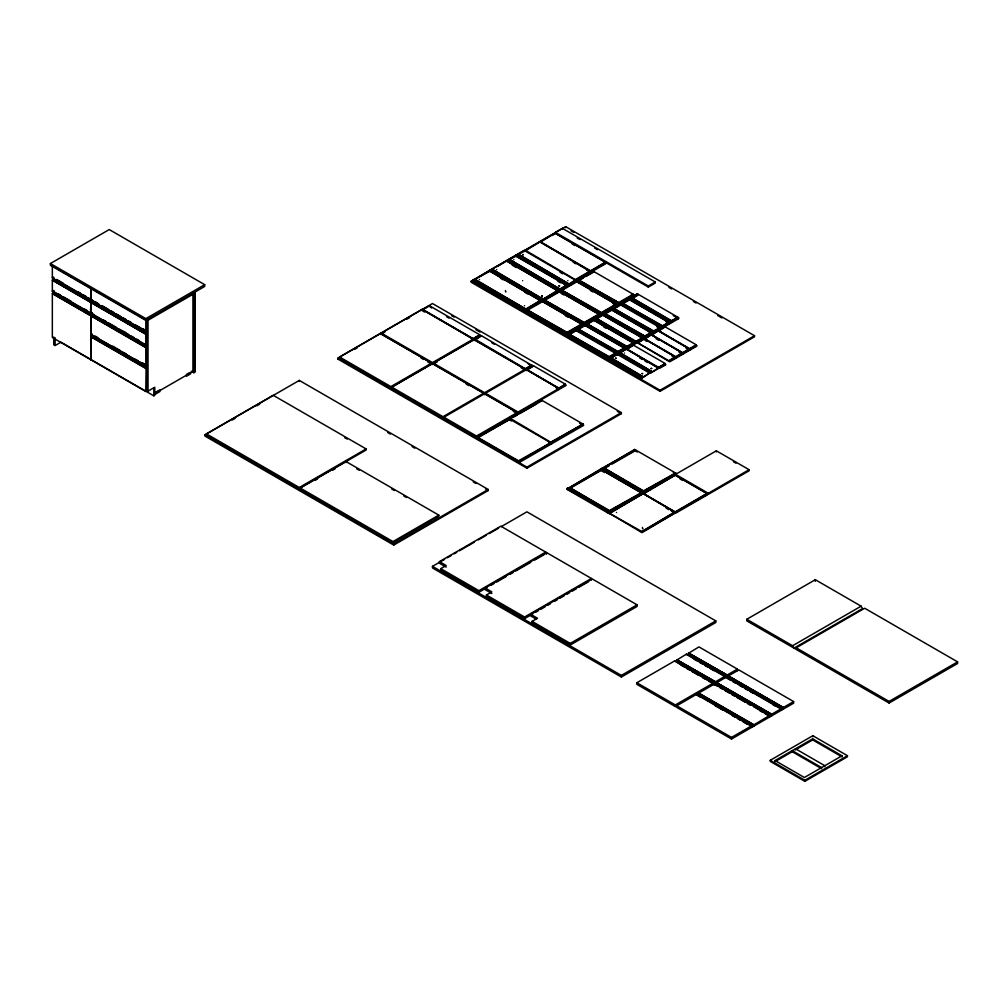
<?xml version="1.0" encoding="UTF-8"?>
<svg xmlns="http://www.w3.org/2000/svg" width="1008" height="1008" viewBox="0 0 1008 1008"><rect width="100%" height="100%" fill="white"/><g stroke="black" fill="none" stroke-linecap="round" stroke-linejoin="round"><path stroke-width="1.5" d="M541.687 296.881L542.342 296.869M643.054 528.671L642.424 528.683M674.478 661.387L674.944 660.757L713.286 683.399L708.977 681.295M686.171 654.633L686.637 654.003L725.105 676.217L724.651 677.741L727.436 676.129L727.436 675.234L688.615 653.222L698.947 646.897L737.415 669.11L737.415 670.723M696.314 694.814L696.78 694.184L751.59 725.836L751.124 727.36L753.908 725.747L753.908 724.853L698.632 693.113L753.908 724.853M714.344 685.289L714.811 683.777L769.621 715.415L769.167 716.94L771.952 715.327L771.952 714.433L716.675 682.706L771.952 714.433M726.037 677.653L726.503 677.023L781.313 708.674L780.847 710.186L783.644 708.586L783.644 707.692L728.356 675.952L783.644 707.692M506.054 291.816L505.449 291.829M92.61 303.458L146.084 334.328L146.866 333.875L146.866 330.662L145.782 331.821L52.34 277.868L52.643 277.162M137.756 315.126L145.782 319.75L147.168 318.956L147.168 390.65L145.782 391.457L52.34 337.504L52.34 293.517L146.084 347.823L146.866 347.382L146.866 344.156L145.782 345.328L52.34 291.375L52.643 290.657M91.274 299.855L90.972 288.112M93.946 314.509C87.772 314.723 92.005 304.429 91.274 302.677M90.972 334.505L146.084 365.828L90.972 334.505L90.972 315.819L92.056 315.731L92.358 313.047M50.4 263.529L109.242 229.559L204.7 284.672L204.7 286.461L145.858 320.431L50.4 265.318L50.4 263.529L145.858 318.641L204.7 284.672M52.34 291.375L52.34 280.022L53.424 279.934L146.866 333.875M53.726 290.745L53.424 293.429L146.866 347.382M53.424 293.429L52.643 293.492M52.643 280.375L91.123 302.589L92.056 302.236L92.056 299.729M92.207 312.959L91.892 315.643L90.808 315.731L90.808 359.717M95.067 316.046L94.601 316.852M53.726 336.987L53.726 344.736L55.125 345.542L60.518 342.43M146.084 365.828L146.866 364.984L146.866 368.21L92.056 336.559L90.972 336.647L90.972 359.806M193.864 293.605L195.25 292.799L195.25 371.914L193.864 372.721L191.167 371.171M193.864 293.782L148.025 320.242L146.626 319.448M147.168 331.015L142.859 328.885M147.168 331.204L140.742 328.016M147.168 365.35L142.859 363.208M147.168 365.526L142.859 363.384M92.61 337.781L146.084 368.651L146.866 368.21M146.626 390.335L148.025 391.142L154.766 387.248L154.766 395.3L153.833 395.829L60.934 342.191M158.848 390.386L155.648 392.238L155.648 394.027L159.907 391.558L159.907 389.781M189.655 372.595L186.467 374.447L186.467 376.236L190.726 373.779M154.766 393.511L193.864 370.931M206.401 433.868L273.218 395.3L366.118 448.938L366.118 450.009L299.3 488.578L206.401 434.939L206.401 433.868L299.3 487.507L366.118 448.938M339.557 356.983L380.356 333.434L431.689 363.069L431.689 364.14L390.89 387.702L339.557 358.067L339.557 356.983L390.89 386.618L431.689 363.069M381.137 332.993L421.936 309.431L473.269 339.066L473.269 340.137L432.47 363.699L381.137 334.064L381.137 332.993L432.47 362.615L473.269 339.066M475.121 279.796L472.727 280.64L473.735 279.531L525.055 309.695L500.069 295.281M474.655 278.989L525.987 309.166L474.655 279.531L489.132 270.635L540.464 300.8L523.593 310.552L473.193 280.917M491.841 269.073L543.173 299.237L491.841 269.073L506.318 260.707L557.651 290.884L540.779 300.623L490.379 271.53L489.913 270.182L490.921 269.602L542.241 299.779L492.748 271.202M509.027 259.144L560.36 289.321L509.027 259.144L515.227 255.566L566.559 285.201L557.966 290.707L507.566 261.601L507.1 260.266L508.108 259.686L559.427 289.85L554.879 287.23M566.861 285.566L575.455 280.06L566.861 285.566L516.461 256.46L515.995 255.125L517.003 254.545L568.336 284.71L544.711 271.076M517.936 254.003L569.268 284.18L517.936 254.003L524.135 250.425L576.236 280.69L580.18 278.41M555.408 232.369L562.376 228.35L655.276 281.988L655.276 283.059L648.308 287.078L555.408 233.44L555.408 232.369L648.308 286.007L655.276 281.988M204.851 434.939L299.3 380.407L488.212 489.472L488.212 490.543L393.75 545.076L204.851 436.01L204.851 434.939L393.75 544.005L488.212 489.472M338.008 358.067L432.47 303.534L621.369 412.6L621.369 413.671L526.919 468.203L338.008 359.138L338.008 358.067L526.919 467.12L621.369 412.6M471.177 281.182L565.627 226.649L754.526 335.714L754.526 336.785L660.076 391.318L471.177 282.253L471.177 281.182L660.076 390.247L754.526 335.714M422.705 309.519L429.37 305.676L479.77 334.769L473.571 338.89L422.705 309.519L472.689 338.915M472.727 280.64L473.735 280.06L497.347 293.706M475.978 278.762L489.598 271.442M489.913 270.724L492.307 269.879M491.841 269.602L494.474 268.09M497.108 266.566L505.008 262.004M507.1 260.795L509.494 259.951M509.027 259.686L515.693 256.372M515.995 255.654L518.402 254.81M517.936 254.545L524.588 251.231M524.903 250.526L539.847 241.895L590.247 271.53L575.77 279.884L525.37 250.249L524.903 251.055L539.847 241.895M540.149 241.718L555.093 233.087L605.493 262.181L591.016 271.076L540.149 241.718L591.482 271.883L605.959 263.529L605.493 262.723M232.306 419.983L235.04 418.408M256.851 405.821L259.573 404.246M354.526 349.423L357.235 347.861M382.498 333.27L385.22 331.708M406.98 319.145L409.702 317.57M422.705 310.061L429.37 305.676M541.472 241.492L555.093 233.087M338.008 359.138L340.717 357.575M552.132 235.519L554.828 233.957M473.193 281.446L475.713 279.997M473.571 338.348L479.77 334.769M575.77 279.355L590.247 270.988M591.016 270.547L605.493 262.181M523.593 310.552L540.464 300.271M540.779 300.623L557.651 290.342M557.966 290.707L559.894 289.044M560.36 288.779L566.559 285.201M473.571 338.89L480.236 335.576L474.037 339.696M575.77 279.884L590.713 272.336L586.656 269.993M591.016 271.076L605.959 262.987M526.138 369.772L474.818 340.137L475.272 339.331L525.672 368.966L531.871 365.387L532.337 366.194L442.991 417.778L391.658 388.143L391.658 387.072L432.47 363.51L483.79 393.145L483.79 394.229M437.321 361.784L433.238 364.14L433.238 363.069L474.037 339.507L525.37 369.142L525.37 370.226L521.312 367.882M678.119 317.344L671.454 320.645L632.054 297.902L671.454 321.187L678.586 317.608L678.586 318.679L670.446 323.379L629.181 299.552L629.181 298.481L630.113 299.552L638.24 294.865L637.321 293.782L566.093 335.084L524.828 311.258L524.828 310.187L525.836 309.607L526.302 310.414L525.836 309.607M542.165 301.253L526.756 309.607L541.233 300.712L582.498 324.538L582.498 325.609M542.014 300.271L583.279 324.097L583.279 325.168L542.014 301.342L542.014 300.271L543.022 299.691L543.488 300.497L543.022 299.691M631.399 294.311L634.07 295.848L634.07 294.764L593.725 271.48L544.408 299.956L543.955 299.149L558.432 290.795L559.352 291.866L544.874 300.22L584.287 322.434L598.765 314.08L599.684 315.693M559.352 291.866L559.201 290.342L560.209 289.762L560.675 290.569L560.209 289.762M576.072 281.131L561.141 289.762L575.618 280.867L576.072 281.673M612.889 303.458L616.883 305.764L615.951 304.151L601.474 312.518L562.061 290.304L576.538 281.938L576.387 280.426L577.395 279.846L577.861 280.64L577.395 279.846M593.258 271.215L578.327 279.846L592.805 270.95L593.725 271.48M582.813 276.885L589.39 273.092M474.818 339.608L481.471 335.752L531.871 365.387M524.828 310.187L526.756 309.607M526.756 309.078L541.699 300.989M542.48 300.535L543.955 299.691M543.955 299.149L558.886 291.06M559.201 290.342L561.141 289.762M576.387 280.426L578.327 279.846M474.818 340.137L481.471 335.752M525.294 310.464L526.756 310.149L566.168 333.434L528.116 311.472M542.48 301.077L543.955 300.22L583.355 323.505M525.294 310.993L526.756 310.149M581.578 323.996L567.101 332.363L527.688 310.149L542.165 301.783M542.947 301.342L543.955 300.22M559.667 290.619L560.133 291.413L561.141 290.304L600.541 313.589M576.853 280.69L586.48 285.617M633.137 294.235L618.66 302.589L579.247 280.375L583.204 278.095M585.837 276.583L593.725 272.021M525.76 311.258L565.16 333.484L566.168 332.892M582.347 323.555L583.355 322.976M560.133 291.413L599.533 313.627L600.541 313.047M577.319 281.497L617.728 303.66L589.189 287.192M565.16 333.484L566.635 333.169L567.101 333.976L566.635 333.169M527.688 310.149L567.101 332.892L582.044 324.274M582.813 323.82L583.821 323.24L584.287 324.047L583.821 323.24M544.874 300.22L584.287 322.976L599.231 314.345M599.533 313.627L599.999 314.433L601.007 313.324L601.474 314.131L601.007 313.324M562.061 290.304L601.474 313.047L616.417 304.429M616.72 303.71L617.186 304.517L618.194 303.395L618.66 304.202L618.194 303.395M634.07 294.764L619.126 303.395L633.604 294.5M565.16 334.013L567.101 333.434M567.101 333.976L568.021 333.434L567.567 332.627L582.498 324.538M582.813 324.362L584.287 323.505M584.287 324.047L585.207 323.505L584.753 322.711L599.684 314.622M599.999 313.904L601.474 313.589M601.474 314.131L602.406 313.589L601.94 312.782L616.883 304.693M617.186 303.975L618.66 303.66M300.082 487.948L345.908 461.488L438.808 515.126L438.808 516.197L392.981 542.669L300.082 489.031L300.082 487.948L392.981 541.586L438.808 515.126M618.66 304.202L619.592 303.66M314.899 480.463L317.596 478.913M332.426 470.345L335.122 468.796M610.067 357.172L616.253 353.594L616.253 354.665L608.126 359.365L566.861 335.538L566.861 334.467L569.268 334.152L575.921 330.309M568.802 333.875L575.455 330.032L575.921 330.838L575.77 329.326L578.164 329.011L584.829 325.168L625.162 348.453L625.162 349.524L617.035 354.224M577.697 328.747L584.829 325.168M585.131 324.45L593.725 320.027L634.07 343.312L634.07 344.383L625.93 349.083L584.665 325.256L584.665 324.185L626.018 346.891L586.606 324.135L585.131 324.992M586.606 323.606L593.725 320.027M642.499 337.907L635.846 341.208L596.434 318.465L635.846 341.75L642.965 338.171L642.965 339.242L634.838 343.942L593.573 320.116L593.573 319.045L595.98 318.73L620.437 304.605M595.514 318.465L602.167 314.622L642.033 337.63M602.948 314.168L611.075 309.481L651.874 333.031L651.874 334.102L643.747 338.801L602.482 314.975L602.482 313.904L603.401 314.975L604.409 314.395L643.822 337.138L604.409 314.395M651.319 332.892L611.377 309.834L611.377 308.763L613.784 308.448L619.97 304.34L620.437 305.134L614.25 308.713L653.65 330.926L660.316 327.625L653.65 331.468L614.25 308.713M620.437 305.134L620.285 303.622L622.679 303.307L629.345 299.464L669.677 322.749L669.677 323.82L661.55 328.52L620.285 304.693M622.213 303.043L629.345 299.464M629.647 298.746L637.787 294.059M567.328 334.732L568.802 334.417L608.202 357.701L589.189 346.727M576.236 329.591L577.697 329.276L617.11 352.561L579.058 330.599M594.04 319.851L595.514 318.994L634.914 342.279L594.04 319.309M620.752 303.887L622.213 303.572L661.626 326.869L657.544 324.513M569.734 334.417L609.134 357.172L615.8 353.858L615.334 353.052L609.134 356.63L569.734 334.417L574.686 331.556M576.236 330.12L577.697 329.276M624.229 347.911L618.043 351.49L578.63 329.276L584.829 325.697M633.137 342.77L626.938 346.349L587.538 324.135L593.725 320.557M596.434 318.994L602.633 315.416M650.941 332.489L644.755 336.067L605.342 313.853L611.541 310.275M611.843 309.028L640.496 324.941M620.752 304.429L622.213 304.114L630.378 308.813M668.745 322.22L662.558 325.786L623.146 303.572L629.345 300.006M632.054 298.431L637.006 295.571M525.672 368.437L531.871 364.858M391.658 387.072L442.991 416.707L483.79 393.145M433.238 363.069L484.571 392.704L525.37 369.142M525.672 368.966L532.337 365.665M526.919 369.684L533.572 365.841L565.4 384.212L559.201 388.319L526.919 369.684L559.667 389.126L565.853 385.547L565.4 384.741M526.919 370.226L533.572 365.841M567.328 335.261L607.194 357.752L608.202 357.172M576.702 330.397L616.102 352.611L617.11 352.031M585.598 325.256L625.01 347.47L626.018 346.891M594.506 320.116L633.906 342.329L634.914 341.75M603.401 314.975L642.814 337.189L643.822 336.609M612.31 309.834L652.718 331.997L643.205 326.516M621.218 304.693L660.618 326.907L661.626 326.327M630.113 299.011L670.534 321.728L659.66 315.441M607.194 357.752L608.668 357.437L609.134 358.243L608.668 357.437M616.102 352.611L617.576 352.296L618.043 353.102L617.576 352.296M578.63 329.276L618.043 352.031L624.695 348.188M625.01 347.47L626.472 347.155L626.938 347.962L626.472 347.155M587.538 324.135L626.938 346.891L633.604 343.048M633.906 342.329L635.38 342.014L635.846 342.821L635.38 342.014M642.814 337.189L644.288 336.874L644.755 337.68L644.288 336.874M645.208 336.344L645.674 337.138L645.208 336.344L651.407 332.766M651.71 332.048L652.176 332.854L653.184 331.733L653.65 332.539L653.184 331.733M660.618 326.907L662.092 326.592L662.558 327.398L662.092 326.592M623.146 303.572L662.558 326.327L669.211 322.484M669.526 321.766L670.988 321.451L671.454 322.258L670.988 321.451M607.194 358.281L609.134 357.701M616.102 353.14L618.043 352.561M618.043 353.102L618.962 352.561L618.509 351.754L625.162 348.453M625.01 347.999L626.938 347.42M626.938 347.962L627.871 347.42L627.404 346.613L634.07 343.312M633.906 342.871L635.846 342.279M635.846 342.821L636.779 342.279L636.313 341.485L642.965 338.171M642.814 337.73L644.755 337.138M645.208 336.874L651.874 333.031M652.176 332.854L653.65 331.997M653.65 332.539L654.583 331.997L654.116 331.204L660.769 327.89L660.769 328.961L652.642 333.661L652.176 332.312M660.618 327.449L662.558 326.869M662.558 327.398L663.478 326.869L663.025 326.063L669.677 322.749M669.526 322.308L671.454 321.728M671.454 322.258L672.386 321.728L671.92 320.922L678.586 317.608M609.134 358.243L610.067 357.701M644.755 337.68L645.674 337.138M611.302 358.42L608.908 359.264L609.916 358.155L642.197 377.332M610.835 357.613L643.583 377.055L610.835 358.155L617.035 354.035M620.21 353.279L617.803 354.123L618.811 353.014L651.092 372.191M619.744 352.472L652.491 371.914L619.744 353.014L625.93 348.894L658.678 368.348L650.084 373.3L575.77 330.397M559.201 387.79L565.4 384.212M608.908 359.264L609.916 358.684L614.351 361.255M612.083 357.437L617.035 354.577L617.501 355.383M617.803 354.123L618.811 353.543L649.769 371.423M619.744 353.014L625.93 349.436L625.477 348.277M626.711 348.995L633.364 345.139L665.192 363.51L658.993 367.63L626.711 348.995L659.459 368.437L665.645 364.858L665.192 364.052M637.547 342.733L644.2 338.89L675.41 356.895L669.211 361.015L637.547 342.733L669.677 361.822L675.877 358.243L675.41 357.437M644.515 338.713L651.168 334.87L682.378 352.876L676.179 356.983L644.515 338.713L676.645 357.79L682.844 354.224L682.378 353.417M651.483 334.681L658.136 330.838L689.346 348.856L683.147 352.964L651.483 334.681L683.613 353.77L689.812 350.192L689.346 349.385M658.451 330.662L665.104 326.819L696.314 344.837L690.115 348.944L658.451 330.662L690.581 349.751L696.78 346.172L696.314 345.366M476.519 436.061L517.318 412.499L517.318 413.582L476.519 437.132L443.772 418.219L443.772 417.148L476.519 436.061L476.519 437.132M518.087 412.058L558.886 388.496L558.886 389.579L518.087 413.129L485.339 394.229L485.339 393.145L518.087 412.058L518.087 413.129M626.711 349.524L633.364 345.139M637.547 343.262L644.2 338.89M644.515 339.242L651.168 334.87M651.483 335.223L658.136 330.838M658.451 331.204L665.104 326.819M559.201 388.319L565.853 385.018M609.374 359.541L612.083 358.508M477.754 437.308L519.41 461.362L551.3 442.94L551.3 444.011L519.876 462.168L477.288 437.585L477.288 436.502L508.725 418.358L509.657 419.429L477.754 437.308L509.191 418.622M510.426 418.446L551.149 442.499L583.04 424.078L583.506 425.426L552.082 443.57L509.494 418.988L509.494 417.917L540.931 399.76L541.863 400.844L509.96 418.711L541.397 400.037M478.22 437.585L509.657 419.429M514.357 416.72L516.978 415.208M519.599 413.696L536.621 403.868M669.211 360.473L675.41 356.895M676.179 356.454L682.378 352.876M683.147 352.435L689.346 348.856M690.115 348.403L696.314 344.837M658.993 367.088L665.192 363.51M669.211 361.015L675.877 357.701M676.179 356.983L682.844 353.682M683.147 352.964L689.812 349.663M690.115 348.944L696.78 345.631M641.189 378.441L649.782 372.947L641.189 378.441L609.374 360.07M650.084 373.3L658.678 367.807M658.993 367.63L665.645 364.316M518.944 460.555L550.834 442.676L519.41 461.362M551.149 441.958L583.04 424.078M551.149 442.499L583.506 424.343M446.166 567.113L439.438 563.22L439.438 561.62L500.825 526.176L545.731 552.094L545.731 553.707M641.34 492.685L609.449 510.565L570.037 487.822L609.449 511.106L641.806 492.962L641.806 494.033L608.441 513.299L567.176 489.472L567.176 488.401L568.184 487.822L568.651 488.628L568.184 487.822M601.007 469.4L569.104 487.822L600.541 469.136L640.874 492.421M675.486 472.979L643.583 490.858L604.183 468.103L643.583 491.4L675.952 473.243L675.952 474.327L642.575 493.58L601.31 469.766L601.31 468.695L602.318 468.103L602.784 468.909L602.318 468.103M635.607 449.959L603.25 468.103L634.687 449.429L675.02 472.714M501.278 526.63L526.919 511.825L715.819 620.89L715.819 622.49L621.369 677.023L432.47 567.958L432.47 566.357L444.604 559.339M447.313 557.789L451.357 555.446M454.054 553.883L456.75 552.334M459.446 550.771L474.289 542.203M478.346 539.872L486.436 535.198M489.132 533.635L498.582 528.179M567.176 488.401L569.104 487.822M601.31 468.695L603.25 468.103M603.25 467.573L635.153 449.694M567.176 489.472L601.474 469.678M601.776 468.959L603.25 468.644L642.663 491.929M567.643 488.666L573.187 491.249M570.037 488.351L601.474 470.207M604.183 468.644L609.424 465.62M612.032 464.108L635.607 450.5M487.103 587.551L478.913 592.276L440.748 570.238L440.748 568.638L446.166 565.501L439.438 561.62M568.109 489.472L608.517 511.648L588.13 499.88M601.776 469.489L641.655 491.98L642.663 491.4M607.509 511.686L608.983 511.371L609.449 512.177L608.983 511.371M641.655 491.98L642.121 492.786L643.117 491.665L643.583 492.471L643.117 491.665M607.509 512.228L609.449 511.648M609.449 512.177L610.369 511.648L609.916 510.842L641.806 492.962M642.121 492.786L643.583 491.929M643.583 492.471L644.515 491.929L644.049 491.123L675.952 473.243M675.562 474.365L716.36 450.815L749.108 469.715L749.108 470.786L708.309 494.348L675.562 475.436L675.562 474.365L708.309 493.277L749.108 469.715M642.499 531.266L642.965 532.073L641.957 532.652L609.21 513.211L643.041 493.681L674.869 512.051L641.491 531.846L674.869 512.051M643.356 493.492L675.247 475.083L707.074 493.454L675.637 512.14L643.356 493.492L676.103 512.933L707.54 494.789L707.074 493.983M609.21 513.74L610.684 512.896M643.041 493.681L611.617 512.354M643.822 493.769L675.247 475.083M440.748 568.638L478.913 590.663L545.731 552.094M491.841 593.485L485.113 589.592L485.113 587.992L546.5 552.548L591.406 578.466L591.406 580.079M491.186 585.194L493.92 583.619M496.642 582.044L506.192 576.538M510.275 574.169L513.009 572.594M515.731 571.019L530.725 562.363M534.82 560.007L544.37 554.488M532.778 613.922L524.588 618.647L486.423 596.61L486.423 595.01L491.841 591.872L485.113 587.992M675.637 511.598L707.074 493.454M641.491 531.846L642.965 531.531M643.898 531.002L675.335 512.845L643.898 531.531L643.432 530.725M675.637 512.14L707.54 494.26M486.423 595.01L524.588 617.035L591.406 578.466M530.788 614.363L592.175 578.907L637.081 604.838L637.081 606.451L570.276 645.019L532.098 622.982L532.098 621.382L537.529 618.244L530.788 614.363L530.788 615.964L536.18 619.076M535.5 612.347L538.234 610.772M540.956 609.197L545.051 606.841M547.772 605.266L550.507 603.691M554.589 601.335L557.323 599.76M560.045 598.185L564.14 595.816M566.861 594.241L569.596 592.666M572.317 591.091L576.412 588.735M579.134 587.16L588.685 581.654M532.098 621.382L570.276 643.406L637.081 604.838M432.47 566.357L621.369 675.41L715.819 620.89M751.59 725.836L731.531 737.415L676.721 705.764L676.721 707.377L731.531 739.015L793.624 703.168L793.624 701.568L738.814 669.917L675.335 706.57L636.854 684.356L636.854 682.744L674.944 660.757M712.958 683.6L712.958 684.495L715.743 682.882L715.743 681.988L676.922 659.963L686.637 654.003M746.789 619.277L815.308 579.713L861.134 606.173L862.533 608.593L794.014 648.144L746.789 620.89L746.789 619.277L792.616 645.737L794.014 648.144M676.922 659.963L715.743 681.988M688.615 653.222L726.1 674.465M676.796 661.286L677.263 660.668L715.743 682.882M688.338 654.633L688.955 653.915L727.436 676.129M636.854 682.744L675.335 704.957L713.425 682.97M676.796 659.686L715.277 681.899L725.105 676.217M688.489 652.932L726.97 675.146L737.415 669.11M698.632 694.726L699.098 694.096L753.908 725.747M716.675 684.306L717.142 683.689L771.952 715.327M732.375 679.871L728.356 677.2L783.644 708.586M792.616 645.737L861.134 606.173M769.621 715.415L753.568 725.042M771.485 714.344L781.313 708.674M783.178 707.603L793.624 701.568M770.251 760.297L812.826 735.714L847.438 755.698L847.438 756.769L804.85 781.351L770.251 761.368L770.251 760.297L804.85 780.28L847.438 755.698M792.515 751.552L775.051 761.632L775.051 760.561L812.675 738.839L842.008 755.786L842.008 756.857L812.675 739.91L795.199 750.002M796.181 647.791L889.081 701.429L957.6 661.878L957.6 663.478L889.081 703.042L794.783 648.598L864.7 608.24L957.6 661.878M842.008 755.786L804.384 777.508L775.051 760.561M52.34 280.022L146.084 334.328M52.34 293.517L146.084 347.432M146.084 368.651L145.782 391.457M571.057 230.857L573.779 232.432M668.909 287.356L671.63 288.918M693.378 301.48L696.087 303.043M717.835 315.605L721.917 317.961M577.181 237.976L579.877 239.526M594.682 248.081L597.379 249.631M572.191 244.024L574.888 245.587M638.24 294.323L677.653 317.079M673.256 315.605L678.586 318.679M573.149 262.193L575.845 263.756M670.534 321.187L631.121 298.973M635.204 301.329L656.939 313.879M628.879 299.2L628.412 300.006M665.683 321.514L669.677 323.82M633.087 310.388L654.835 322.938M579.247 280.375L618.66 302.589M617.728 303.131L578.327 280.917M619.97 304.34L619.504 305.134M656.775 326.655L660.769 328.961M576.538 281.408L615.951 304.151M577.723 282.265L617.652 305.323L617.652 304.252M560.007 272.223L562.729 273.785M590.26 290.392L592.918 291.929M685.793 347.873L689.812 350.192M652.718 331.468L613.318 309.254M518.83 256.133L522.925 258.489M525.647 260.064L541.989 269.501M611.075 309.481L610.609 310.275M515.995 255.125L566.861 285.025M649.215 332.564L651.874 334.102M557.915 281.295L560.637 282.87M656.069 338.764L658.741 340.301M678.825 351.905L682.844 354.224M605.342 313.853L644.755 336.067M509.935 261.274L527.638 271.492M530.359 273.067L539.897 278.573M542.619 280.148L552.157 285.655M562.489 291.627L599.18 312.808M602.167 314.622L601.7 315.416M507.1 260.266L557.966 290.165M644.2 339.419L646.418 341.233M640.307 337.705L642.965 339.242M671.857 355.925L675.877 358.243M559.352 291.325L598.765 314.08M559.201 291.413L600.466 315.239L600.466 314.168M506.785 261.513L506.318 260.707M512.24 265.192L516.323 267.561M561.091 293.404L563.749 294.941M593.258 319.75L592.805 320.557M603.452 326.705L606.11 328.243M546.664 302.324L556.177 307.818M558.898 309.393L581.994 322.724M489.913 270.182L540.779 300.094M639.664 357.89L642.31 359.428M644.956 360.952L647.615 362.489M500.497 278.271L503.219 279.833M525.017 292.421L527.738 293.996M565.198 315.617L567.857 317.155M617.803 353.594L650.084 372.771M575.455 330.032L574.988 330.838M570.163 335.74L586.467 345.152M617.009 362.779L619.655 364.316M622.301 365.841L640.874 376.564M472.727 280.111L523.593 310.01M608.908 358.735L641.189 377.912M733.396 461.714L736.016 463.226M451.496 315.592L454.205 317.155M475.952 329.717L480.035 332.06M617.287 411.314L621.369 413.671M429.37 306.218L431.6 308.045M446.468 316.625L449.165 318.175M491.816 342.796L494.512 344.358M528.28 363.863L532.337 366.194M526.138 369.596L558.886 388.496M424.633 312.064L421.936 310.502L421.936 309.431M556.265 388.067L558.886 389.579M637.346 452.038L634.687 450.5L634.687 449.429M673.281 472.79L675.952 474.327M680.022 478.913L682.643 480.425M541.863 400.302L582.586 423.814M579.512 423.121L583.506 425.426M484.571 393.599L517.318 412.499M434.587 364.921L484.571 393.775M420.89 357.903L423.587 359.465M427.644 361.796L431.689 364.14M466.238 384.086L468.934 385.648M513.387 411.302L517.318 413.582M622.276 480.161L603.25 468.644M624.998 481.736L634.511 487.229M637.22 488.792L641.302 491.148M642.121 492.244L642.575 493.58M604.535 472.513L600.541 470.207L600.541 469.136M666.162 508.095L668.783 509.607M671.404 511.119L675.335 513.387M511.384 420.966L508.725 419.429L508.725 418.358M548.642 442.474L551.3 444.011M608.517 511.106L569.104 488.893M575.908 492.811L585.421 498.305M519.41 460.82L519.876 462.168M641.491 531.304L609.21 513.211M387.639 432.482L390.361 434.057M412.096 446.607L414.817 448.182M473.256 481.912L475.978 483.487M485.491 488.981L488.212 490.543M53.663 266.566L56.322 268.103M58.968 269.64L72.236 277.301M74.894 278.825L90.808 288.023L91.123 299.767L88.465 297.839M92.308 288.88L101.657 294.286M104.341 295.823L129.742 310.489M132.413 312.039L135.085 313.576M344.572 437.573L347.269 439.123M56.624 279.455L63.265 283.286M77.855 291.715L80.514 293.24M83.16 294.777L85.819 296.314M95.294 301.783L97.965 303.32M101.972 305.638L108.662 309.494M111.334 311.044L114.005 312.581M116.676 314.131L120.695 316.449M123.367 317.986L126.038 319.536M128.709 321.073L131.38 322.623M135.4 324.929L140.175 327.512M56.624 279.846L99.301 304.479M101.972 306.029L144.749 330.725M94.601 302.816L93.681 302.816M57.217 281.761L90.896 301.203M95.974 304.139L145.933 332.98M52.643 279.985L146.084 333.938M728.494 676.229L783.304 707.881M688.489 654.179L726.97 676.759L722.837 674.554M728.356 677.2L783.014 709.292M688.338 654.268L726.818 676.847M728.204 677.288L783.014 708.939M689.661 655.402L693.794 657.607M696.452 659.144L699.111 660.668M701.606 662.294L704.416 663.73M706.91 665.356L720.329 672.928M734.895 681.509L744.408 686.826M746.928 688.451L765.79 699.174M768.31 700.812L777.823 706.117M780.343 707.755L783.178 709.204M686.498 654.431L724.979 676.658M726.377 677.452L781.187 709.103M694.134 659.232L696.78 660.757M699.439 662.294L702.085 663.818M704.743 665.356L707.402 666.893M710.048 668.417L714.029 670.723M727.373 678.422L730.044 679.972M732.728 681.509L735.399 683.059M739.406 685.364L742.077 686.914M744.761 688.451L747.432 690.001M750.103 691.538L752.774 693.088M772.834 704.668L775.505 706.205M122.8 330.977L125.471 332.527M57.947 293.719L60.606 295.256M63.265 296.78L71.215 301.379M84.483 309.04L87.142 310.577M103.307 319.914L105.979 321.451M108.662 323.001L116.676 327.625M119.347 329.175L122.031 330.712M124.702 332.262L128.709 334.568M131.38 336.118L134.064 337.655M136.735 339.205L139.406 340.754M52.643 291.047L89.8 312.493M91.274 313.349L146.084 345.001M93.681 316.31L145.933 346.487M356.681 468.783L359.377 470.333M391.684 488.993L394.38 490.556M403.805 495.986L406.501 497.549M716.801 682.983L771.611 714.634M676.796 660.933L715.277 683.5L676.645 661.387M716.675 683.953L771.485 715.957L716.512 684.041L719.195 685.944M683.285 665.204L685.931 666.742M688.59 668.279L695.218 672.109M697.876 673.634L701.858 675.94M704.504 677.464L707.162 679.001M709.821 680.526L715.126 683.235M721.867 687.481L740.578 698.292M743.249 699.842L747.268 702.148M749.939 703.697L752.611 705.235M755.282 706.784L759.301 709.103M761.972 710.64L764.644 712.19M767.315 713.727L771.334 715.693M674.818 661.185L700.018 675.738M702.677 677.275L713.286 683.399M714.685 684.205L750.784 705.046M753.455 706.595L769.495 715.856M681.106 665.204L683.764 666.742M686.423 668.279L689.069 669.803M691.727 671.341L698.355 675.171M702.337 677.464L704.995 679.001M714.344 684.394L717.028 685.944M719.699 687.481L722.371 689.031M725.042 690.581L729.049 692.887M731.732 694.436L734.404 695.974M737.075 697.523L745.101 702.148M747.772 703.697L750.443 705.235M759.805 710.64L762.476 712.19M765.148 713.727L767.819 715.277M95.294 336.105L97.965 337.655M112.669 346.135L120.695 350.771M123.367 352.321L126.038 353.858M135.4 359.264L138.071 360.801M140.742 362.351L143.413 363.888M90.972 336.647L146.084 368.273M795.488 748.768L824.821 765.702L824.821 766.773M698.632 694.373L753.442 726.365L698.481 694.814M699.817 695.583L703.823 697.901M706.495 699.451L718.528 706.394M721.199 707.931L725.218 710.249M727.889 711.799L730.561 713.336M739.922 718.742L749.284 724.147M696.641 694.625L751.464 726.264M697.649 695.583L700.321 697.133M715.025 705.625L723.051 710.249M732.4 715.655L735.084 717.192M737.755 718.742L740.426 720.292M743.098 721.829L747.117 724.147M889.081 701.429L889.081 703.042M815.308 579.713L815.308 581.326M812.826 735.714L812.826 736.785M812.675 738.839L812.675 739.91M804.85 780.28L804.85 781.351M731.531 737.415L731.531 739.015M728.822 676.04L728.822 676.935M717.142 682.794L717.142 683.689M716.36 450.815L716.36 451.886M708.309 493.277L708.309 494.348M699.098 693.202L699.098 694.096M688.955 653.02L688.955 653.915M677.263 659.774L677.263 660.668M675.335 704.957L675.335 706.57M670.446 323.379L669.992 322.573M661.55 328.52L661.084 327.713M660.076 390.247L660.076 391.318M648.308 286.007L648.308 287.078M643.747 338.801L643.28 337.995M637.321 293.782L637.321 294.865M634.838 343.942L634.372 343.136M621.369 675.41L621.369 677.023M617.035 354.577L616.568 353.417M608.441 513.299L607.975 512.492M608.126 359.365L607.66 358.558M592.805 270.95L592.805 272.021M575.618 280.867L575.618 281.938M570.276 643.406L570.276 645.019M566.093 335.084L565.627 334.278M565.627 226.649L565.627 227.72M562.376 228.35L562.376 229.421M558.432 290.795L558.432 291.866M552.082 443.57L551.615 442.764M546.5 552.548L546.5 554.148M541.233 300.712L541.233 301.783M540.931 399.76L540.931 400.844M526.919 467.12L526.919 468.203M526.138 369.23L526.138 370.667M524.588 617.035L524.588 618.647M484.571 392.704L484.571 394.67M478.913 590.663L478.913 592.276M474.037 339.154L474.037 340.591M442.991 416.707L442.991 417.778M432.47 362.615L432.47 364.594M393.75 544.005L393.75 545.076M392.981 541.586L392.981 542.669M390.89 386.618L390.89 387.702M380.356 333.434L380.356 334.505M345.908 461.488L345.908 462.571M299.3 380.407L299.3 381.478M299.3 487.507L299.3 488.578M193.864 292.711L193.864 372.721M192.931 294.323L192.931 371.473M153.833 387.79L153.833 395.829M148.025 319.171L148.025 391.142M145.858 318.641L145.782 331.821M145.782 333.963L145.782 345.328M145.782 347.47L145.782 366.156M92.207 334.404L92.207 337.466M92.056 334.064L92.056 336.559M91.892 299.641L91.892 302.148M91.123 302.589L90.808 313.589L91.123 312.871M55.125 337.793L55.125 345.542M53.726 277.25L53.726 281.144M53.726 290.443L53.726 293.807M53.424 277.427L53.424 279.934M52.34 265.81L52.34 277.868M642.096 373.59L642.751 373.653L642.121 373.54M651.004 368.449L651.659 368.462L651.004 368.449M524.5 305.676L524.538 305.638M541.687 295.76L542.342 295.785L541.687 295.76M558.886 285.831L559.528 285.869L558.886 285.831M567.781 280.69L567.857 280.602M642.411 527.512L642.499 527.423M615.56 358.231L616.203 358.294L615.56 358.231M624.456 353.09L624.494 353.039M479.38 279.594L479.48 279.518M496.566 269.678L496.667 269.59M513.752 259.749L513.79 259.711M505.436 290.619L505.474 290.569M522.661 254.608L523.291 254.696L522.661 254.608M522.623 280.69L522.661 280.652M616.493 512.518L616.531 512.467M630.655 298.166L630.655 298.166M621.76 303.307L621.76 303.307M612.851 308.448L612.851 308.448M603.943 313.589L603.943 313.589M595.048 318.73L595.048 318.73M586.139 323.87L586.139 323.87M577.244 329.011L577.244 329.011M568.336 334.152L568.336 334.152M821.57 767.579L792.238 750.645L792.238 751.716L821.57 768.65L821.57 767.579"/></g></svg>
